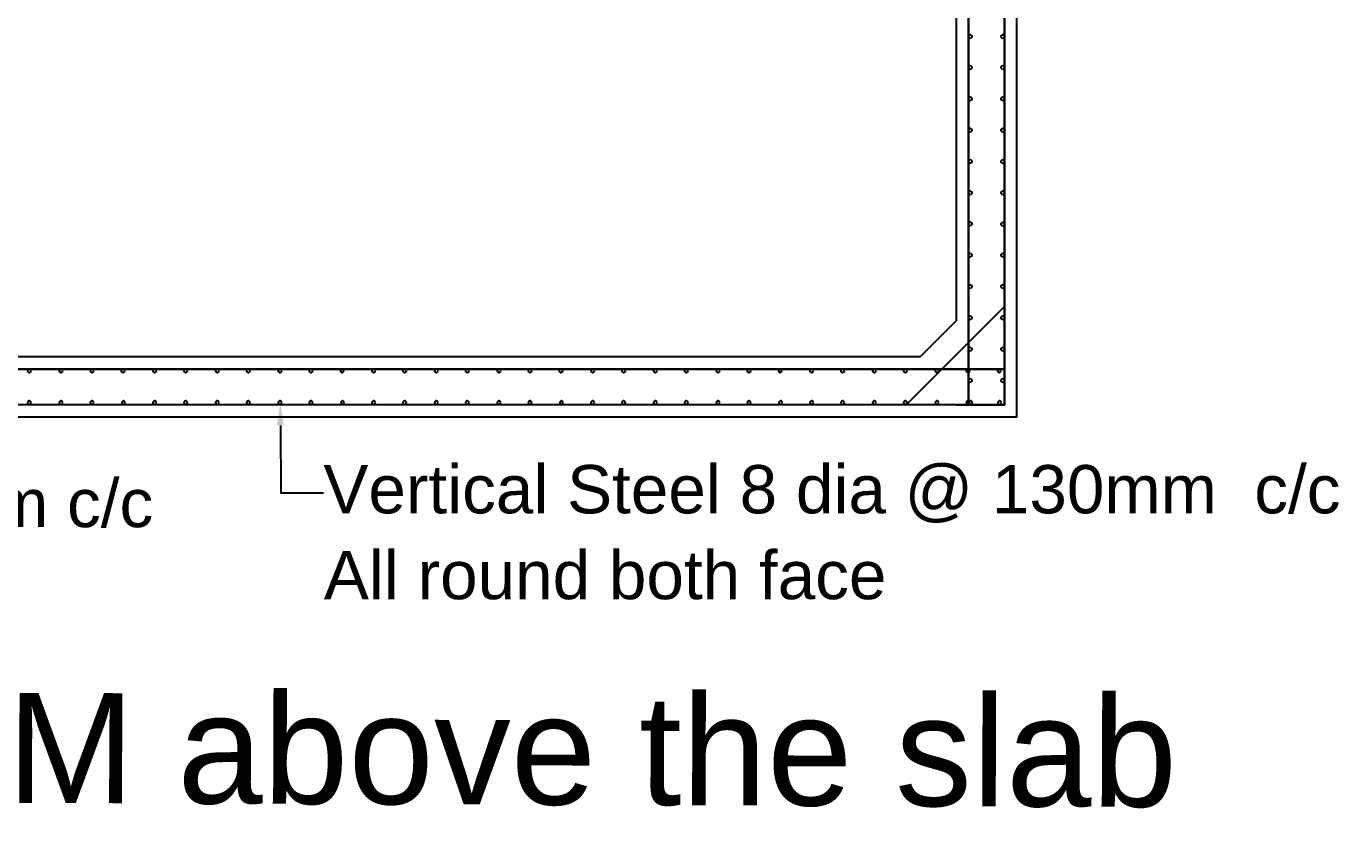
# Model space of a CAD drawing. Header units: millimetres. Extents: x 6167.2 to 6177, y 2985.6 to 2997.5.
# Drawn here: x 6172.125 to 6177.049, y 2985.649 to 2988.641 of the extents above; entities that cross this region are included whole.
import ezdxf

# ---------------------------------------------------------------- set-up
doc = ezdxf.new("R2010")
doc.units = ezdxf.units.MM
for name, color, linetype in [('PDF_Geometry', 7, 'Continuous'), ('PDF_Solid Fills', 7, 'Continuous'), ('PDF_Text', 7, 'Continuous')]:
    doc.layers.add(name, color=color, linetype=linetype)
doc.styles.add('PDF F1', font='arial.ttf')

msp = doc.modelspace()

# ---------------------------------------------------------------- linework, layer by layer
at = {"layer": 'PDF_Geometry', "lineweight": 25}
for points in [[(6169.9719, 2991.2383), (6169.9719, 2991.0133), (6169.9719, 2987.4017), (6169.9719, 2987.175), (6170.1969, 2987.175), (6175.6152, 2987.175), (6175.8419, 2987.175), (6175.8419, 2987.4017), (6175.8419, 2991.0133), (6175.8419, 2991.2383), (6175.6152, 2991.2383), (6170.1969, 2991.2383)], [(6175.6669, 2988.5967), (6175.6702, 2988.5983), (6175.6736, 2988.6017), (6175.6736, 2988.605), (6175.6702, 2988.6083), (6175.6669, 2988.61), (6175.6636, 2988.6083), (6175.6602, 2988.605), (6175.6602, 2988.6017), (6175.6636, 2988.5983)], [(6175.7886, 2988.5967), (6175.7919, 2988.5983), (6175.7952, 2988.6017), (6175.7952, 2988.605), (6175.7919, 2988.6083), (6175.7886, 2988.61), (6175.7852, 2988.6083), (6175.7819, 2988.605), (6175.7819, 2988.6017), (6175.7852, 2988.5983)], [(6175.6669, 2988.48), (6175.6702, 2988.4817), (6175.6736, 2988.485), (6175.6736, 2988.4883), (6175.6702, 2988.4917), (6175.6669, 2988.4933), (6175.6636, 2988.4917), (6175.6602, 2988.4883), (6175.6602, 2988.485), (6175.6636, 2988.4817)], [(6175.7886, 2988.48), (6175.7919, 2988.4817), (6175.7952, 2988.485), (6175.7952, 2988.4883), (6175.7919, 2988.4917), (6175.7886, 2988.4933), (6175.7852, 2988.4917), (6175.7819, 2988.4883), (6175.7819, 2988.485), (6175.7852, 2988.4817)], [(6175.6669, 2988.3617), (6175.6702, 2988.3633), (6175.6736, 2988.3667), (6175.6736, 2988.37), (6175.6702, 2988.3733), (6175.6669, 2988.375), (6175.6636, 2988.3733), (6175.6602, 2988.37), (6175.6602, 2988.3667), (6175.6636, 2988.3633)], [(6175.7886, 2988.3617), (6175.7919, 2988.3633), (6175.7952, 2988.3667), (6175.7952, 2988.37), (6175.7919, 2988.3733), (6175.7886, 2988.375), (6175.7852, 2988.3733), (6175.7819, 2988.37), (6175.7819, 2988.3667), (6175.7852, 2988.3633)], [(6175.6669, 2988.245), (6175.6702, 2988.2467), (6175.6736, 2988.25), (6175.6736, 2988.2533), (6175.6702, 2988.2567), (6175.6669, 2988.2583), (6175.6636, 2988.2567), (6175.6602, 2988.2533), (6175.6602, 2988.25), (6175.6636, 2988.2467)], [(6175.7886, 2988.245), (6175.7919, 2988.2467), (6175.7952, 2988.25), (6175.7952, 2988.2533), (6175.7919, 2988.2567), (6175.7886, 2988.2583), (6175.7852, 2988.2567), (6175.7819, 2988.2533), (6175.7819, 2988.25), (6175.7852, 2988.2467)], [(6175.6669, 2988.1267), (6175.6702, 2988.1283), (6175.6736, 2988.1317), (6175.6736, 2988.135), (6175.6702, 2988.1383), (6175.6669, 2988.14), (6175.6636, 2988.1383), (6175.6602, 2988.135), (6175.6602, 2988.1317), (6175.6636, 2988.1283)], [(6175.7886, 2988.1267), (6175.7919, 2988.1283), (6175.7952, 2988.1317), (6175.7952, 2988.135), (6175.7919, 2988.1383), (6175.7886, 2988.14), (6175.7852, 2988.1383), (6175.7819, 2988.135), (6175.7819, 2988.1317), (6175.7852, 2988.1283)], [(6175.6669, 2988.01), (6175.6702, 2988.0117), (6175.6736, 2988.015), (6175.6736, 2988.0183), (6175.6702, 2988.0217), (6175.6669, 2988.0233), (6175.6636, 2988.0217), (6175.6602, 2988.0183), (6175.6602, 2988.015), (6175.6636, 2988.0117)], [(6175.7886, 2988.01), (6175.7919, 2988.0117), (6175.7952, 2988.015), (6175.7952, 2988.0183), (6175.7919, 2988.0217), (6175.7886, 2988.0233), (6175.7852, 2988.0217), (6175.7819, 2988.0183), (6175.7819, 2988.015), (6175.7852, 2988.0117)], [(6175.6669, 2987.8933), (6175.6702, 2987.895), (6175.6736, 2987.8983), (6175.6736, 2987.9017), (6175.6702, 2987.905), (6175.6669, 2987.9067), (6175.6636, 2987.905), (6175.6602, 2987.9017), (6175.6602, 2987.8983), (6175.6636, 2987.895)], [(6175.7886, 2987.8917), (6175.7919, 2987.8933), (6175.7952, 2987.8967), (6175.7952, 2987.9), (6175.7919, 2987.9033), (6175.7886, 2987.905), (6175.7852, 2987.9033), (6175.7819, 2987.9), (6175.7819, 2987.8967), (6175.7852, 2987.8933)], [(6175.6669, 2987.775), (6175.6702, 2987.7767), (6175.6736, 2987.78), (6175.6736, 2987.7833), (6175.6702, 2987.7867), (6175.6669, 2987.7883), (6175.6636, 2987.7867), (6175.6602, 2987.7833), (6175.6602, 2987.78), (6175.6636, 2987.7767)], [(6175.7886, 2987.775), (6175.7919, 2987.7767), (6175.7952, 2987.78), (6175.7952, 2987.7833), (6175.7919, 2987.7867), (6175.7886, 2987.7883), (6175.7852, 2987.7867), (6175.7819, 2987.7833), (6175.7819, 2987.78), (6175.7852, 2987.7767)], [(6175.6669, 2987.6583), (6175.6702, 2987.66), (6175.6736, 2987.6633), (6175.6736, 2987.6667), (6175.6702, 2987.67), (6175.6669, 2987.6717), (6175.6636, 2987.67), (6175.6602, 2987.6667), (6175.6602, 2987.6633), (6175.6636, 2987.66)], [(6175.7886, 2987.6583), (6175.7919, 2987.66), (6175.7952, 2987.6633), (6175.7952, 2987.6667), (6175.7919, 2987.67), (6175.7886, 2987.6717), (6175.7852, 2987.67), (6175.7819, 2987.6667), (6175.7819, 2987.6633), (6175.7852, 2987.66)], [(6175.6669, 2987.54), (6175.6702, 2987.5417), (6175.6736, 2987.545), (6175.6736, 2987.5483), (6175.6702, 2987.5517), (6175.6669, 2987.5533), (6175.6636, 2987.5517), (6175.6602, 2987.5483), (6175.6602, 2987.545), (6175.6636, 2987.5417)], [(6175.7886, 2987.54), (6175.7919, 2987.5417), (6175.7952, 2987.545), (6175.7952, 2987.5483), (6175.7919, 2987.5517), (6175.7886, 2987.5533), (6175.7852, 2987.5517), (6175.7819, 2987.5483), (6175.7819, 2987.545), (6175.7852, 2987.5417)], [(6175.6669, 2987.4233), (6175.6702, 2987.425), (6175.6736, 2987.4283), (6175.6736, 2987.4317), (6175.6702, 2987.435), (6175.6669, 2987.4367), (6175.6636, 2987.435), (6175.6602, 2987.4317), (6175.6602, 2987.4283), (6175.6636, 2987.425)], [(6175.7886, 2987.4233), (6175.7919, 2987.425), (6175.7952, 2987.4283), (6175.7952, 2987.4317), (6175.7919, 2987.435), (6175.7886, 2987.4367), (6175.7852, 2987.435), (6175.7819, 2987.4317), (6175.7819, 2987.4283), (6175.7852, 2987.425)], [(6175.7952, 2987.355), (6170.0169, 2987.355)], [(6172.1436, 2987.3483), (6172.1419, 2987.3517), (6172.1386, 2987.355), (6172.1352, 2987.355), (6172.1319, 2987.3517), (6172.1302, 2987.3483), (6172.1319, 2987.345), (6172.1352, 2987.3417), (6172.1386, 2987.3417), (6172.1419, 2987.345)], [(6172.2619, 2987.3483), (6172.2602, 2987.3517), (6172.2569, 2987.355), (6172.2536, 2987.355), (6172.2502, 2987.3517), (6172.2486, 2987.3483), (6172.2502, 2987.345), (6172.2536, 2987.3417), (6172.2569, 2987.3417), (6172.2602, 2987.345)], [(6172.3786, 2987.3483), (6172.3769, 2987.3517), (6172.3736, 2987.355), (6172.3702, 2987.355), (6172.3669, 2987.3517), (6172.3652, 2987.3483), (6172.3669, 2987.345), (6172.3702, 2987.3417), (6172.3736, 2987.3417), (6172.3769, 2987.345)], [(6172.4952, 2987.3483), (6172.4936, 2987.3517), (6172.4902, 2987.355), (6172.4869, 2987.355), (6172.4836, 2987.3517), (6172.4819, 2987.3483), (6172.4836, 2987.345), (6172.4869, 2987.3417), (6172.4902, 2987.3417), (6172.4936, 2987.345)], [(6172.6136, 2987.3483), (6172.6119, 2987.3517), (6172.6086, 2987.355), (6172.6052, 2987.355), (6172.6019, 2987.3517), (6172.6002, 2987.3483), (6172.6019, 2987.345), (6172.6052, 2987.3417), (6172.6086, 2987.3417), (6172.6119, 2987.345)], [(6172.7302, 2987.3483), (6172.7286, 2987.3517), (6172.7252, 2987.355), (6172.7219, 2987.355), (6172.7186, 2987.3517), (6172.7169, 2987.3483), (6172.7186, 2987.345), (6172.7219, 2987.3417), (6172.7252, 2987.3417), (6172.7286, 2987.345)], [(6172.8486, 2987.3483), (6172.8469, 2987.3517), (6172.8436, 2987.355), (6172.8402, 2987.355), (6172.8369, 2987.3517), (6172.8352, 2987.3483), (6172.8369, 2987.345), (6172.8402, 2987.3417), (6172.8436, 2987.3417), (6172.8469, 2987.345)], [(6172.9652, 2987.3483), (6172.9636, 2987.3517), (6172.9602, 2987.355), (6172.9569, 2987.355), (6172.9536, 2987.3517), (6172.9519, 2987.3483), (6172.9536, 2987.345), (6172.9569, 2987.3417), (6172.9602, 2987.3417), (6172.9636, 2987.345)], [(6173.0836, 2987.3483), (6173.0819, 2987.3517), (6173.0786, 2987.355), (6173.0752, 2987.355), (6173.0719, 2987.3517), (6173.0702, 2987.3483), (6173.0719, 2987.345), (6173.0752, 2987.3417), (6173.0786, 2987.3417), (6173.0819, 2987.345)], [(6173.2002, 2987.3483), (6173.1986, 2987.3517), (6173.1952, 2987.355), (6173.1919, 2987.355), (6173.1886, 2987.3517), (6173.1869, 2987.3483), (6173.1886, 2987.345), (6173.1919, 2987.3417), (6173.1952, 2987.3417), (6173.1986, 2987.345)], [(6173.3169, 2987.3483), (6173.3152, 2987.3517), (6173.3119, 2987.355), (6173.3086, 2987.355), (6173.3052, 2987.3517), (6173.3036, 2987.3483), (6173.3052, 2987.345), (6173.3086, 2987.3417), (6173.3119, 2987.3417), (6173.3152, 2987.345)], [(6173.4352, 2987.3483), (6173.4336, 2987.3517), (6173.4302, 2987.355), (6173.4269, 2987.355), (6173.4236, 2987.3517), (6173.4219, 2987.3483), (6173.4236, 2987.345), (6173.4269, 2987.3417), (6173.4302, 2987.3417), (6173.4336, 2987.345)], [(6173.5519, 2987.3483), (6173.5502, 2987.3517), (6173.5469, 2987.355), (6173.5436, 2987.355), (6173.5402, 2987.3517), (6173.5386, 2987.3483), (6173.5402, 2987.345), (6173.5436, 2987.3417), (6173.5469, 2987.3417), (6173.5502, 2987.345)], [(6173.6702, 2987.3483), (6173.6686, 2987.3517), (6173.6652, 2987.355), (6173.6619, 2987.355), (6173.6586, 2987.3517), (6173.6569, 2987.3483), (6173.6586, 2987.345), (6173.6619, 2987.3417), (6173.6652, 2987.3417), (6173.6686, 2987.345)], [(6173.7869, 2987.3483), (6173.7852, 2987.3517), (6173.7819, 2987.355), (6173.7786, 2987.355), (6173.7752, 2987.3517), (6173.7736, 2987.3483), (6173.7752, 2987.345), (6173.7786, 2987.3417), (6173.7819, 2987.3417), (6173.7852, 2987.345)], [(6173.9052, 2987.3483), (6173.9036, 2987.3517), (6173.9002, 2987.355), (6173.8969, 2987.355), (6173.8936, 2987.3517), (6173.8919, 2987.3483), (6173.8936, 2987.345), (6173.8969, 2987.3417), (6173.9002, 2987.3417), (6173.9036, 2987.345)], [(6174.0219, 2987.3483), (6174.0202, 2987.3517), (6174.0169, 2987.355), (6174.0136, 2987.355), (6174.0102, 2987.3517), (6174.0086, 2987.3483), (6174.0102, 2987.345), (6174.0136, 2987.3417), (6174.0169, 2987.3417), (6174.0202, 2987.345)], [(6174.1386, 2987.3483), (6174.1369, 2987.3517), (6174.1336, 2987.355), (6174.1302, 2987.355), (6174.1269, 2987.3517), (6174.1252, 2987.3483), (6174.1269, 2987.345), (6174.1302, 2987.3417), (6174.1336, 2987.3417), (6174.1369, 2987.345)], [(6174.2569, 2987.3483), (6174.2552, 2987.3517), (6174.2519, 2987.355), (6174.2486, 2987.355), (6174.2452, 2987.3517), (6174.2436, 2987.3483), (6174.2452, 2987.345), (6174.2486, 2987.3417), (6174.2519, 2987.3417), (6174.2552, 2987.345)], [(6174.3736, 2987.3483), (6174.3719, 2987.3517), (6174.3686, 2987.355), (6174.3652, 2987.355), (6174.3619, 2987.3517), (6174.3602, 2987.3483), (6174.3619, 2987.345), (6174.3652, 2987.3417), (6174.3686, 2987.3417), (6174.3719, 2987.345)], [(6174.4919, 2987.3483), (6174.4902, 2987.3517), (6174.4869, 2987.355), (6174.4836, 2987.355), (6174.4802, 2987.3517), (6174.4786, 2987.3483), (6174.4802, 2987.345), (6174.4836, 2987.3417), (6174.4869, 2987.3417), (6174.4902, 2987.345)], [(6174.6086, 2987.3483), (6174.6069, 2987.3517), (6174.6036, 2987.355), (6174.6002, 2987.355), (6174.5969, 2987.3517), (6174.5952, 2987.3483), (6174.5969, 2987.345), (6174.6002, 2987.3417), (6174.6036, 2987.3417), (6174.6069, 2987.345)], [(6174.7269, 2987.3483), (6174.7252, 2987.3517), (6174.7219, 2987.355), (6174.7186, 2987.355), (6174.7152, 2987.3517), (6174.7136, 2987.3483), (6174.7152, 2987.345), (6174.7186, 2987.3417), (6174.7219, 2987.3417), (6174.7252, 2987.345)], [(6174.8436, 2987.3483), (6174.8419, 2987.3517), (6174.8386, 2987.355), (6174.8352, 2987.355), (6174.8319, 2987.3517), (6174.8302, 2987.3483), (6174.8319, 2987.345), (6174.8352, 2987.3417), (6174.8386, 2987.3417), (6174.8419, 2987.345)], [(6174.9602, 2987.3483), (6174.9586, 2987.3517), (6174.9552, 2987.355), (6174.9519, 2987.355), (6174.9486, 2987.3517), (6174.9469, 2987.3483), (6174.9486, 2987.345), (6174.9519, 2987.3417), (6174.9552, 2987.3417), (6174.9586, 2987.345)], [(6175.0786, 2987.3483), (6175.0769, 2987.3517), (6175.0736, 2987.355), (6175.0702, 2987.355), (6175.0669, 2987.3517), (6175.0652, 2987.3483), (6175.0669, 2987.345), (6175.0702, 2987.3417), (6175.0736, 2987.3417), (6175.0769, 2987.345)], [(6175.1952, 2987.3483), (6175.1936, 2987.3517), (6175.1902, 2987.355), (6175.1869, 2987.355), (6175.1836, 2987.3517), (6175.1819, 2987.3483), (6175.1836, 2987.345), (6175.1869, 2987.3417), (6175.1902, 2987.3417), (6175.1936, 2987.345)], [(6175.3136, 2987.3483), (6175.3119, 2987.3517), (6175.3086, 2987.355), (6175.3052, 2987.355), (6175.3019, 2987.3517), (6175.3002, 2987.3483), (6175.3019, 2987.345), (6175.3052, 2987.3417), (6175.3086, 2987.3417), (6175.3119, 2987.345)], [(6175.4302, 2987.3483), (6175.4286, 2987.3517), (6175.4252, 2987.355), (6175.4219, 2987.355), (6175.4186, 2987.3517), (6175.4169, 2987.3483), (6175.4186, 2987.345), (6175.4219, 2987.3417), (6175.4252, 2987.3417), (6175.4286, 2987.345)], [(6175.5486, 2987.3483), (6175.5469, 2987.3517), (6175.5436, 2987.355), (6175.5402, 2987.355), (6175.5369, 2987.3517), (6175.5352, 2987.3483), (6175.5369, 2987.345), (6175.5402, 2987.3417), (6175.5436, 2987.3417), (6175.5469, 2987.345)], [(6175.6652, 2987.3483), (6175.6636, 2987.3517), (6175.6602, 2987.355), (6175.6569, 2987.355), (6175.6536, 2987.3517), (6175.6519, 2987.3483), (6175.6536, 2987.345), (6175.6569, 2987.3417), (6175.6602, 2987.3417), (6175.6636, 2987.345)], [(6175.6669, 2987.305), (6175.6702, 2987.3067), (6175.6736, 2987.31), (6175.6736, 2987.3133), (6175.6702, 2987.3167), (6175.6669, 2987.3183), (6175.6636, 2987.3167), (6175.6602, 2987.3133), (6175.6602, 2987.31), (6175.6636, 2987.3067)], [(6175.7819, 2987.3483), (6175.7802, 2987.3517), (6175.7769, 2987.355), (6175.7736, 2987.355), (6175.7702, 2987.3517), (6175.7686, 2987.3483), (6175.7702, 2987.345), (6175.7736, 2987.3417), (6175.7769, 2987.3417), (6175.7802, 2987.345)], [(6175.7886, 2987.305), (6175.7919, 2987.3067), (6175.7952, 2987.31), (6175.7952, 2987.3133), (6175.7919, 2987.3167), (6175.7886, 2987.3183), (6175.7852, 2987.3167), (6175.7819, 2987.3133), (6175.7819, 2987.31), (6175.7852, 2987.3067)], [(6172.1436, 2987.2283), (6172.1419, 2987.2317), (6172.1386, 2987.235), (6172.1352, 2987.235), (6172.1319, 2987.2317), (6172.1302, 2987.2283), (6172.1319, 2987.225), (6172.1352, 2987.2217), (6172.1386, 2987.2217), (6172.1419, 2987.225)], [(6172.2619, 2987.2283), (6172.2602, 2987.2317), (6172.2569, 2987.235), (6172.2536, 2987.235), (6172.2502, 2987.2317), (6172.2486, 2987.2283), (6172.2502, 2987.225), (6172.2536, 2987.2217), (6172.2569, 2987.2217), (6172.2602, 2987.225)], [(6172.3786, 2987.2283), (6172.3769, 2987.2317), (6172.3736, 2987.235), (6172.3702, 2987.235), (6172.3669, 2987.2317), (6172.3652, 2987.2283), (6172.3669, 2987.225), (6172.3702, 2987.2217), (6172.3736, 2987.2217), (6172.3769, 2987.225)], [(6172.4969, 2987.2283), (6172.4952, 2987.2317), (6172.4919, 2987.235), (6172.4886, 2987.235), (6172.4852, 2987.2317), (6172.4836, 2987.2283), (6172.4852, 2987.225), (6172.4886, 2987.2217), (6172.4919, 2987.2217), (6172.4952, 2987.225)], [(6172.6136, 2987.2283), (6172.6119, 2987.2317), (6172.6086, 2987.235), (6172.6052, 2987.235), (6172.6019, 2987.2317), (6172.6002, 2987.2283), (6172.6019, 2987.225), (6172.6052, 2987.2217), (6172.6086, 2987.2217), (6172.6119, 2987.225)], [(6172.7302, 2987.2283), (6172.7286, 2987.2317), (6172.7252, 2987.235), (6172.7219, 2987.235), (6172.7186, 2987.2317), (6172.7169, 2987.2283), (6172.7186, 2987.225), (6172.7219, 2987.2217), (6172.7252, 2987.2217), (6172.7286, 2987.225)], [(6172.8486, 2987.2283), (6172.8469, 2987.2317), (6172.8436, 2987.235), (6172.8402, 2987.235), (6172.8369, 2987.2317), (6172.8352, 2987.2283), (6172.8369, 2987.225), (6172.8402, 2987.2217), (6172.8436, 2987.2217), (6172.8469, 2987.225)], [(6172.9652, 2987.2283), (6172.9636, 2987.2317), (6172.9602, 2987.235), (6172.9569, 2987.235), (6172.9536, 2987.2317), (6172.9519, 2987.2283), (6172.9536, 2987.225), (6172.9569, 2987.2217), (6172.9602, 2987.2217), (6172.9636, 2987.225)], [(6173.0836, 2987.2283), (6173.0819, 2987.2317), (6173.0786, 2987.235), (6173.0752, 2987.235), (6173.0719, 2987.2317), (6173.0702, 2987.2283), (6173.0719, 2987.225), (6173.0752, 2987.2217), (6173.0786, 2987.2217), (6173.0819, 2987.225)], [(6173.2002, 2987.2283), (6173.1986, 2987.2317), (6173.1952, 2987.235), (6173.1919, 2987.235), (6173.1886, 2987.2317), (6173.1869, 2987.2283), (6173.1886, 2987.225), (6173.1919, 2987.2217), (6173.1952, 2987.2217), (6173.1986, 2987.225)], [(6173.3186, 2987.2283), (6173.3169, 2987.2317), (6173.3136, 2987.235), (6173.3102, 2987.235), (6173.3069, 2987.2317), (6173.3052, 2987.2283), (6173.3069, 2987.225), (6173.3102, 2987.2217), (6173.3136, 2987.2217), (6173.3169, 2987.225)], [(6173.4352, 2987.2283), (6173.4336, 2987.2317), (6173.4302, 2987.235), (6173.4269, 2987.235), (6173.4236, 2987.2317), (6173.4219, 2987.2283), (6173.4236, 2987.225), (6173.4269, 2987.2217), (6173.4302, 2987.2217), (6173.4336, 2987.225)], [(6173.5519, 2987.2283), (6173.5502, 2987.2317), (6173.5469, 2987.235), (6173.5436, 2987.235), (6173.5402, 2987.2317), (6173.5386, 2987.2283), (6173.5402, 2987.225), (6173.5436, 2987.2217), (6173.5469, 2987.2217), (6173.5502, 2987.225)], [(6173.6702, 2987.2283), (6173.6686, 2987.2317), (6173.6652, 2987.235), (6173.6619, 2987.235), (6173.6586, 2987.2317), (6173.6569, 2987.2283), (6173.6586, 2987.225), (6173.6619, 2987.2217), (6173.6652, 2987.2217), (6173.6686, 2987.225)], [(6173.7869, 2987.2283), (6173.7852, 2987.2317), (6173.7819, 2987.235), (6173.7786, 2987.235), (6173.7752, 2987.2317), (6173.7736, 2987.2283), (6173.7752, 2987.225), (6173.7786, 2987.2217), (6173.7819, 2987.2217), (6173.7852, 2987.225)], [(6173.9052, 2987.2283), (6173.9036, 2987.2317), (6173.9002, 2987.235), (6173.8969, 2987.235), (6173.8936, 2987.2317), (6173.8919, 2987.2283), (6173.8936, 2987.225), (6173.8969, 2987.2217), (6173.9002, 2987.2217), (6173.9036, 2987.225)], [(6174.0219, 2987.2283), (6174.0202, 2987.2317), (6174.0169, 2987.235), (6174.0136, 2987.235), (6174.0102, 2987.2317), (6174.0086, 2987.2283), (6174.0102, 2987.225), (6174.0136, 2987.2217), (6174.0169, 2987.2217), (6174.0202, 2987.225)], [(6174.1402, 2987.2283), (6174.1386, 2987.2317), (6174.1352, 2987.235), (6174.1319, 2987.235), (6174.1286, 2987.2317), (6174.1269, 2987.2283), (6174.1286, 2987.225), (6174.1319, 2987.2217), (6174.1352, 2987.2217), (6174.1386, 2987.225)], [(6174.2569, 2987.2283), (6174.2552, 2987.2317), (6174.2519, 2987.235), (6174.2486, 2987.235), (6174.2452, 2987.2317), (6174.2436, 2987.2283), (6174.2452, 2987.225), (6174.2486, 2987.2217), (6174.2519, 2987.2217), (6174.2552, 2987.225)], [(6174.3736, 2987.2283), (6174.3719, 2987.2317), (6174.3686, 2987.235), (6174.3652, 2987.235), (6174.3619, 2987.2317), (6174.3602, 2987.2283), (6174.3619, 2987.225), (6174.3652, 2987.2217), (6174.3686, 2987.2217), (6174.3719, 2987.225)], [(6174.4919, 2987.2283), (6174.4902, 2987.2317), (6174.4869, 2987.235), (6174.4836, 2987.235), (6174.4802, 2987.2317), (6174.4786, 2987.2283), (6174.4802, 2987.225), (6174.4836, 2987.2217), (6174.4869, 2987.2217), (6174.4902, 2987.225)], [(6174.6086, 2987.2283), (6174.6069, 2987.2317), (6174.6036, 2987.235), (6174.6002, 2987.235), (6174.5969, 2987.2317), (6174.5952, 2987.2283), (6174.5969, 2987.225), (6174.6002, 2987.2217), (6174.6036, 2987.2217), (6174.6069, 2987.225)], [(6174.7269, 2987.2283), (6174.7252, 2987.2317), (6174.7219, 2987.235), (6174.7186, 2987.235), (6174.7152, 2987.2317), (6174.7136, 2987.2283), (6174.7152, 2987.225), (6174.7186, 2987.2217), (6174.7219, 2987.2217), (6174.7252, 2987.225)], [(6174.8436, 2987.2283), (6174.8419, 2987.2317), (6174.8386, 2987.235), (6174.8352, 2987.235), (6174.8319, 2987.2317), (6174.8302, 2987.2283), (6174.8319, 2987.225), (6174.8352, 2987.2217), (6174.8386, 2987.2217), (6174.8419, 2987.225)], [(6174.9619, 2987.2283), (6174.9602, 2987.2317), (6174.9569, 2987.235), (6174.9536, 2987.235), (6174.9502, 2987.2317), (6174.9486, 2987.2283), (6174.9502, 2987.225), (6174.9536, 2987.2217), (6174.9569, 2987.2217), (6174.9602, 2987.225)], [(6175.0786, 2987.2283), (6175.0769, 2987.2317), (6175.0736, 2987.235), (6175.0702, 2987.235), (6175.0669, 2987.2317), (6175.0652, 2987.2283), (6175.0669, 2987.225), (6175.0702, 2987.2217), (6175.0736, 2987.2217), (6175.0769, 2987.225)], [(6175.1952, 2987.2283), (6175.1936, 2987.2317), (6175.1902, 2987.235), (6175.1869, 2987.235), (6175.1836, 2987.2317), (6175.1819, 2987.2283), (6175.1836, 2987.225), (6175.1869, 2987.2217), (6175.1902, 2987.2217), (6175.1936, 2987.225)], [(6175.3136, 2987.2283), (6175.3119, 2987.2317), (6175.3086, 2987.235), (6175.3052, 2987.235), (6175.3019, 2987.2317), (6175.3002, 2987.2283), (6175.3019, 2987.225), (6175.3052, 2987.2217), (6175.3086, 2987.2217), (6175.3119, 2987.225)], [(6175.4302, 2987.2283), (6175.4286, 2987.2317), (6175.4252, 2987.235), (6175.4219, 2987.235), (6175.4186, 2987.2317), (6175.4169, 2987.2283), (6175.4186, 2987.225), (6175.4219, 2987.2217), (6175.4252, 2987.2217), (6175.4286, 2987.225)], [(6175.5486, 2987.2283), (6175.5469, 2987.2317), (6175.5436, 2987.235), (6175.5402, 2987.235), (6175.5369, 2987.2317), (6175.5352, 2987.2283), (6175.5369, 2987.225), (6175.5402, 2987.2217), (6175.5436, 2987.2217), (6175.5469, 2987.225)], [(6175.6652, 2987.2283), (6175.6636, 2987.2317), (6175.6602, 2987.235), (6175.6569, 2987.235), (6175.6536, 2987.2317), (6175.6519, 2987.2283), (6175.6536, 2987.225), (6175.6569, 2987.2217), (6175.6602, 2987.2217), (6175.6636, 2987.225)], [(6175.6752, 2987.2283), (6175.6736, 2987.2317), (6175.6702, 2987.235), (6175.6669, 2987.235), (6175.6636, 2987.2317), (6175.6619, 2987.2283), (6175.6636, 2987.225), (6175.6669, 2987.2217), (6175.6702, 2987.2217), (6175.6736, 2987.225)], [(6175.7836, 2987.2283), (6175.7819, 2987.2317), (6175.7786, 2987.235), (6175.7752, 2987.235), (6175.7719, 2987.2317), (6175.7702, 2987.2283), (6175.7719, 2987.225), (6175.7752, 2987.2217), (6175.7786, 2987.2217), (6175.7819, 2987.225)]]:
    msp.add_lwpolyline(points, close=True, dxfattribs=at)
for points in [[(6175.6602, 2991.0133), (6175.6602, 2991.1933), (6175.6602, 2987.22), (6175.6602, 2991.1933)], [(6175.7952, 2987.22), (6175.7952, 2991.1933), (6175.7952, 2987.22), (6175.7952, 2987.4017)], [(6175.6152, 2987.5367), (6175.6152, 2990.8767)], [(6175.7952, 2987.59), (6175.4269, 2987.22)], [(6175.6152, 2987.5367), (6175.4802, 2987.4017)], [(6170.3336, 2987.4017), (6175.4802, 2987.4017)], [(6175.7952, 2987.355), (6175.6152, 2987.355)], [(6175.6152, 2987.22), (6175.7952, 2987.22), (6170.0169, 2987.22), (6170.1969, 2987.22)], [(6173.0786, 2987.1433), (6173.0802, 2986.89), (6173.2402, 2986.89)]]:
    msp.add_lwpolyline(points, dxfattribs=at)
at = {"layer": 'PDF_Solid Fills', "transparency": 33554559}
msp.add_solid([(6173.0652, 2987.1433), (6173.0786, 2987.225), (6173.0919, 2987.1433)], dxfattribs=at)

# ---------------------------------------------------------------- texts
at = {"layer": 'PDF_Text', "char_height": 0.181199, "attachment_point": 4, "style": 'PDF F1'}
for s, insert in [('Vertical Steel 8 dia @ 130mm  c/c', (6173.2401, 2986.8858)), ('20 dia @ 300mm c/c', (6170.2769, 2986.834)), ('All round both face', (6173.2419, 2986.5807))]:
    msp.add_mtext(s, dxfattribs=dict(at, insert=insert))
at = {"layer": 'PDF_Text', "insert": (6169.1909, 2985.9022), "char_height": 0.412766, "attachment_point": 4, "rotation": 359.8001, "style": 'PDF F1'}
msp.add_mtext('Plan @ 0.5M above the slab', dxfattribs=at)

doc.saveas('drawing.dxf')
